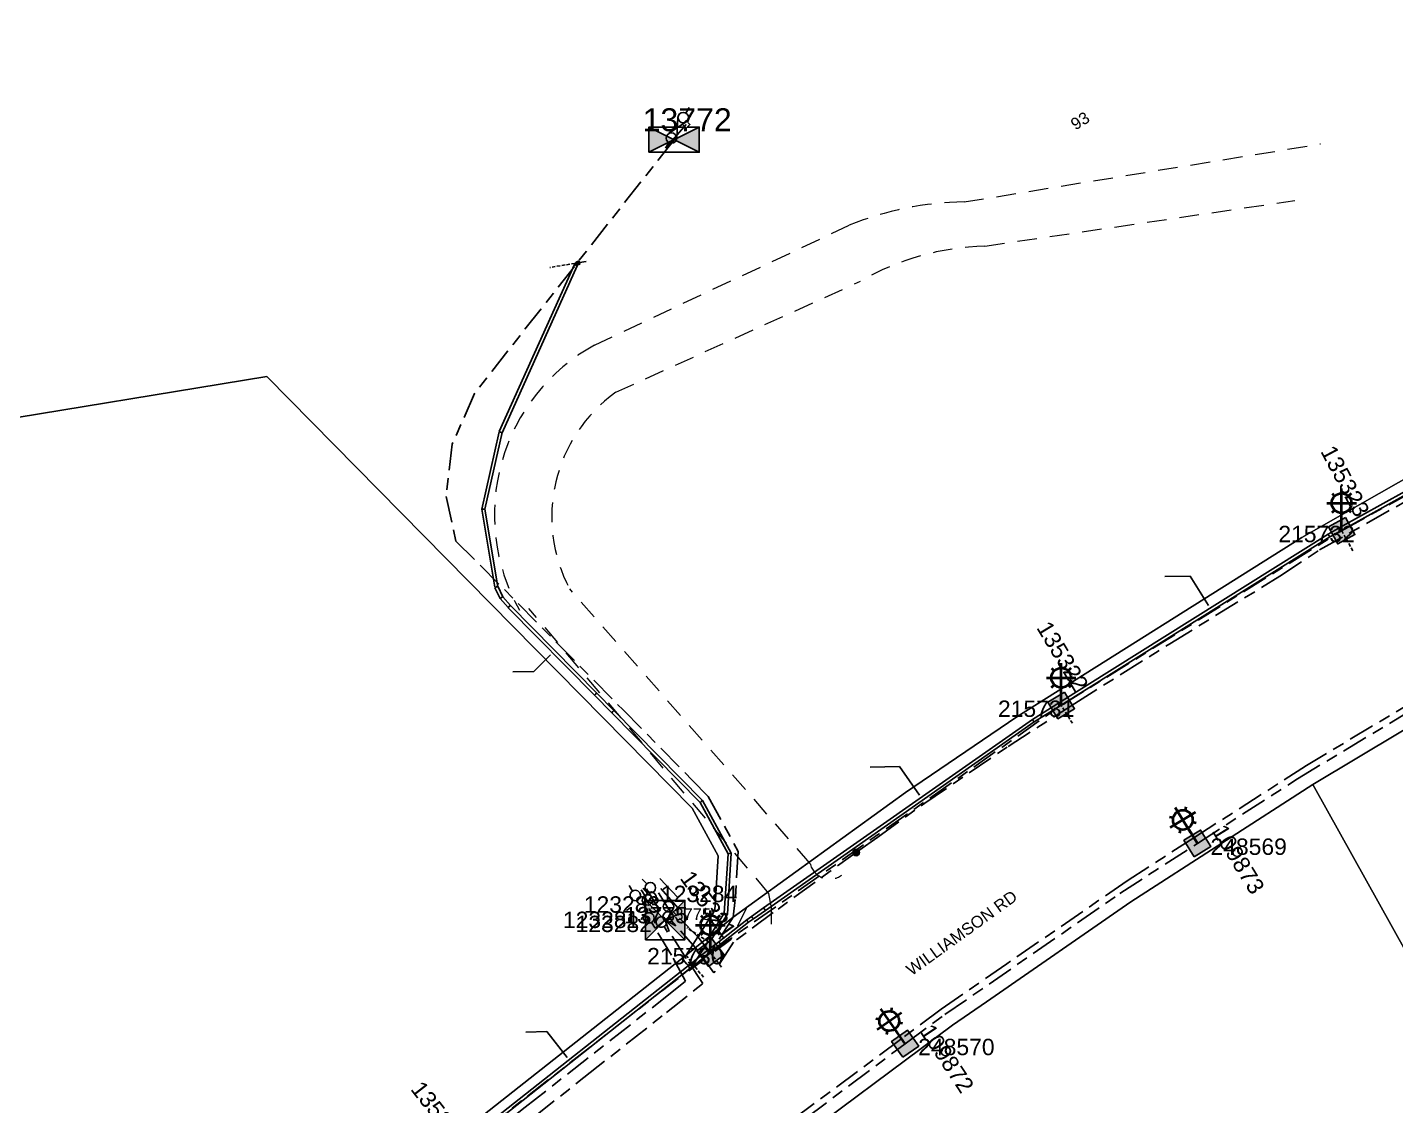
# Model space of a CAD drawing. Header units: metres. Extents: x 300847 to 302995, y 6235779 to 6237713.
# Drawn here: x 302286.1 to 302494.9, y 6237056.1 to 6237220.6 of the extents above; entities that cross this region are included whole.
import ezdxf
from ezdxf.enums import TextEntityAlignment as Align

# ---------------------------------------------------------------- set-up
doc = ezdxf.new("R2010")
doc.units = ezdxf.units.M
for name, pattern in [('Cable Exist UG', [8.2, 4, -1.2, 1.8, -1.2]), ('Dash', [5, 3, -2]), ('DASHED', [0.75, 0.5, -0.25])]:
    doc.linetypes.add(name, pattern=pattern)
doc.layers.get('0').update_dxf_attribs({"color": 6})
for name, color, linetype, lineweight in [('Cadastre Developer_SP_EXT', 9, 'Continuous', 5), ('Cadastre Land Parcels_SP_EXT', 9, 'Continuous', 5), ('Cadastre Roads_SP_EXT', 9, 'Continuous', 5)]:
    doc.layers.add(name, color=color, linetype=linetype, lineweight=lineweight)
for name, color, linetype in [('Duct_SP_EXT', 7, 'Continuous'), ('Equip_HV_EXT', 7, 'Continuous'), ('Equip_LV_EXT', 7, 'Continuous'), ('Equip_SP_SL_EXT', 7, 'Continuous'), ('Mains_HV_EXT', 7, 'Continuous'), ('Mains_SL_EXT', 7, 'Continuous'), ('Services_SP_EXT', 7, 'Continuous'), ('Sub_SP_EXT', 7, 'Continuous'), ('SupportsUG_SP_LV_SL_EXT', 7, 'Continuous'), ('Trench_SP_EXT', 7, 'Continuous')]:
    doc.layers.add(name, color=color, linetype=linetype)
doc.layers.add('UNKNOWN_FEATURES', color=1, linetype='DASHED', plot=False)
doc.styles.add('COLUMN_LABEL', font='arial.ttf')
doc.styles.add('iecARIAL', font='arial.ttf', dxfattribs={"height": 2})
doc.styles.add('POLE_LABEL', font='arial.ttf')
doc.styles.get("Standard").update_dxf_attribs({"font": 'arial.ttf'})
doc.styles.add('SWITCH_LABEL', font='arial.ttf', dxfattribs={"height": 2.5})

# ---------------------------------------------------------------- blocks, each defined once
blk = doc.blocks.new('SUB_PADMOUNT_EXT')
for points in [[(0, 0), (-3.84, 1.92), (-3.84, -1.92)], [(0, 0), (3.84, 1.92), (3.84, -1.92)]]:
    blk.add_hatch(color=256).paths.add_polyline_path(points)
for p, q in [((3.84, 1.92), (-3.84, -1.92)), ((-3.84, 1.92), (3.84, -1.92))]:
    blk.add_line(p, q)
blk.add_lwpolyline([(-3.84, -1.92), (3.84, -1.92), (3.84, 1.92), (-3.84, 1.92)], close=True)
for tag, height, flags, p in [('ASSET_NUM', 3.5, 8, (2, 2)), ('STREET_CODE', 0.2, 9, (1.5, 0)), ('CONSTRUCTED_VOLTAGE', 0.2, 9, (1.5, -0.2)), ('OPERATING_VOLTAGE', 0.2, 9, (1.5, -0.6)), ('ORIENTATION', 0.2, 9, (1.5, -0.8)), ('OWNED_BY', 0.2, 9, (1.5, -1)), ('OPERATED_BY', 0.2, 9, (1.5, -1.2)), ('SECONDARY_VOLTAGE', 0.2, 9, (1.5, -1.6)), ('STATE', 0.2, 9, (1.5, -1.8)), ('NO_PHASES', 0.2, 9, (1.5, -0.4)), ('MAINTAINED_BY', 0.2, 9, (1.5, -1.4)), ('PARENT', 0.2, 9, (1.5, -2)), ('SUBSTATION_TYPE', 0.2, 9, (1.5, -2.2)), ('STREETNAME', 0.2, 9, (1.5, -3)), ('SUBURB', 0.2, 9, (1.5, -3.2)), ('Z', 0.2, 1, (1.5, -3.6)), ('USAGE', 0.2, 9, (1.5, -2.4)), ('LEGEND', 0.2, 9, (1.5, -2.6)), ('LOCATION', 0.2, 9, (1.5, -2.8)), ('NOTES', 0.2, 9, (1.5, -3.4))]:
    blk.add_attdef(tag, text='', height=height, dxfattribs=dict(flags=flags)).set_placement(p, align=Align.MIDDLE_LEFT)
blk = doc.blocks.new('COLUMN_EXT')
blk.add_hatch(color=256).paths.add_polyline_path([(-1.49, 1.48), (-1.49, -1.49), (1.48, -1.49), (1.48, 1.48)])
blk.add_lwpolyline([(-1.49, -1.49), (1.48, -1.49), (1.48, 1.48), (-1.49, 1.48)], close=True)
for tag, height, style, flags, p in [('ASSET_NUM', 2.5, 'COLUMN_LABEL', 8, (2, 2)), ('STRUCTURE_PLANT_NUMBER', 0.2, 'POLE_LABEL', 9, (1.81, 0.03)), ('STREET_CODE', 0.2, 'COLUMN_LABEL', 9, (1.81, -0.2))]:
    blk.add_attdef(tag, text='', height=height, dxfattribs=dict(style=style, flags=flags)).set_placement(p, align=Align.MIDDLE_LEFT)
at = {"flags": 9}
for tag, p in [('COLUMN_TYPE', (1.81, -0.4)), ('OWNED_BY', (1.81, -0.6)), ('STATE', (1.81, -0.8)), ('USAGE', (1.81, -1)), ('STREETNAME', (1.81, -1.6)), ('SUBURB', (1.81, -1.8)), ('LEGEND', (1.81, -1.2)), ('LOCATION', (1.81, -1.4)), ('NOTES', (1.81, -2))]:
    blk.add_attdef(tag, text='', height=0.2, dxfattribs=at).set_placement(p, align=Align.MIDDLE_LEFT)
at = {"flags": 1}
blk.add_attdef('Z', (1.81, -2.35), '', height=0.2, dxfattribs=at)
blk = doc.blocks.new('SL_LANTERN_EXT')
at = {"lineweight": 40}
for p, q in [((0, 1.97), (0, 6.47)), ((-2.25, 4.22), (2.25, 4.22)), ((-1.46, 5.68), (-1.06, 5.28)), ((1.46, 5.68), (1.06, 5.28)), ((-1.46, 2.76), (-1.06, 3.16)), ((0, 0), (0, 2.72)), ((1.46, 2.76), (1.06, 3.16))]:
    blk.add_line(p, q, dxfattribs=at)
blk.add_circle((0, 4.22), 1.5, dxfattribs=at)
at = {"style": 'iecARIAL', "flags": 8}
blk.add_attdef('ASSET_NUM', (1.5, 1.5), '', height=2.5, dxfattribs=at)
for tag, p, height, flags in [('OPERATING_VOLTAGE', (0.98, -1.65), 0.2, 9), ('ORIENTATION', (0.98, -1.85), 0.2, 9), ('OWNED_BY', (0.98, -2.05), 0.2, 9), ('STATE', (0.98, -2.25), 0.2, 9), ('CONSTRUCTED_VOLTAGE', (0.98, -0.65), 0.2, 9), ('CONTROL_TYPE', (0.98, -0.85), 0.2, 9), ('LANTERN_PURPOSE', (0.98, -1.05), 0.2, 9), ('LANTERN_TYPE', (0.98, -1.25), 0.2, 9), ('NO_PHASES', (0.98, -1.45), 0.2, 9), ('LNUMBER', (2.18, -3.25), 2.5, 8), ('USAGE', (0.98, -2.45), 0.2, 9), ('CEXIST', (0.98, -2.65), 0.2, 9), ('CNEW', (0.98, -2.85), 0.2, 9), ('CNUMBER', (0.98, -3.05), 0.2, 9), ('CREMOVE', (0.98, -3.25), 0.2, 9), ('CREPLACE', (0.98, -3.45), 0.2, 9), ('LKINGHEIGHT', (0.98, -3.65), 0.2, 9), ('LBRACKET', (0.98, -3.85), 0.2, 9), ('LBRACKETVOCAB', (0.98, -4.05), 0.2, 9), ('LCATEGORY', (0.98, -4.25), 0.2, 9), ('LCHARGE1', (0.98, -4.45), 0.2, 9), ('LCHARGE1PERCENT', (0.98, -4.65), 0.2, 9), ('LCHARGE2', (0.98, -4.85), 0.2, 9), ('LCHARGE2PERCENT', (0.98, -5.05), 0.2, 9), ('LCHARGE3', (0.98, -5.25), 0.2, 9), ('LCHARGE3PERCENT', (0.98, -5.45), 0.2, 9), ('LEXIST', (0.98, -5.65), 0.2, 9), ('LLAMP', (0.98, -5.85), 0.2, 9), ('LLAMPVOCAB', (0.98, -6.05), 0.2, 9), ('LMAST', (0.98, -6.25), 0.2, 9), ('LMASTVOCAB', (0.98, -6.45), 0.2, 9), ('LNEW', (0.98, -6.65), 0.2, 9), ('LANTNUMBER', (0.98, -6.85), 0.2, 9), ('LOUTREACH', (0.98, -7.25), 0.2, 9), ('LOUTREACHVOCAB', (0.98, -7.45), 0.2, 9), ('LRATECODE', (0.98, -7.65), 0.2, 9), ('LREMOVE', (0.98, -7.85), 0.2, 9), ('LREPLACE', (0.98, -8.05), 0.2, 9), ('LTYPE', (0.98, -8.25), 0.2, 9), ('LTYPEVOCAB', (0.98, -8.45), 0.2, 9), ('STREETNAME', (0.98, -9.25), 0.2, 9), ('SUBURB', (0.98, -9.45), 0.2, 1), ('LEGEND', (0.98, -8.65), 0.2, 9), ('LOCATION', (0.98, -8.85), 0.2, 9), ('NOTES', (0.98, -9.05), 0.2, 9)]:
    blk.add_attdef(tag, p, '', height=height, dxfattribs=dict(flags=flags))
blk = doc.blocks.new('CCP_EXT')
at = {"flags": 9}
for tag, p in [('STATE', (0, -1.8)), ('NOTES', (0, -2))]:
    blk.add_attdef(tag, text='', height=0.2, dxfattribs=at).set_placement(p, align=Align.MIDDLE_LEFT)
blk.add_wipeout([(0, 0.57), (0.57, 0), (0, -0.57), (-0.57, 0)])
blk.add_lwpolyline([(-0.57, 0), (0, 0.57), (0.57, 0), (0, -0.57), (-0.57, 0)])
at = {"flags": 1}
blk.add_attdef('Z', (0, 0), '', height=0.2, dxfattribs=at)
at = {"flags": 9}
for tag, p in [('CCP_TYPE', (0, 0)), ('CONSTRUCTED_VOLTAGE', (0, -0.2)), ('OPERATING_VOLTAGE', (0, -0.6)), ('ORIENTATION', (0, -0.8)), ('OWNED_BY', (0, -1)), ('NO_PHASES', (0, -0.4)), ('USAGE', (0, -1.2)), ('LEGEND', (0, -1.4)), ('LIFE_SUPPORT', (0, -1.6))]:
    blk.add_attdef(tag, text='', height=0.2, dxfattribs=at).set_placement(p, align=Align.MIDDLE_LEFT)
blk = doc.blocks.new('LV_UG_DFUSE_CLOSED_EXT')
for points in [[(1, 0), (0, 0)], [(5.04, 0.73), (2.16, -0.72)], [(5.05, -0.71), (2.16, 0.72)], [(6.2, 0.01), (7.2, 0.01)]]:
    blk.add_lwpolyline(points)
for centre in [(1.8, 0), (5.4, 0.01)]:
    blk.add_circle(centre, 0.8)
at = {"flags": 9}
for tag, p in [('ACTUAL_STATUS', (0, 0)), ('CONSTRUCTED_VOLTAGE', (0, -0.2)), ('OPERATING_VOLTAGE', (0, -0.6)), ('ORIENTATION', (0, -0.8)), ('STATE', (0, -1)), ('SWITCH_TYPE', (0, -1.2)), ('NO_PHASES', (0, -0.4)), ('USAGE', (0, -1.4)), ('NOTES', (0, -1.6))]:
    blk.add_attdef(tag, text='', height=0.2, dxfattribs=at).set_placement(p, align=Align.MIDDLE_LEFT)
at = {"flags": 1}
blk.add_attdef('Z', (0, 0), '', height=0.2, dxfattribs=at)
blk = doc.blocks.new('SWG_HOLEC_SU_EXT')
blk.add_line((1.8, -2), (5.8, -2))
for points in [[(1, 0), (0, 0)], [(6.6, 0), (7.6, 0)]]:
    blk.add_lwpolyline(points)
for points in [[(1.8, -0.8, 1), (1.8, 0.8, 1)], [(5.8, -0.8, 1), (5.8, 0.8, 1)]]:
    blk.add_lwpolyline(points, format="xyb", close=True)
at = {"style": 'SWITCH_LABEL', "flags": 8}
blk.add_attdef('ASSET_NUM', text='', height=2.5, rotation=179.9544, dxfattribs=at).set_placement((-2.4, 0), align=Align.MIDDLE_LEFT)
at = {"flags": 1}
blk.add_attdef('Z', (0, 0), '', height=0.2, dxfattribs=at)
at = {"flags": 9}
for tag, p in [('ACTUAL_STATUS', (0, -0.4)), ('CONSTRUCTED_VOLTAGE', (0, -0.6)), ('OPERATING_VOLTAGE', (0, -1)), ('ORIENTATION', (0, -1.2)), ('OWNED_BY', (0, -1.4)), ('STATE', (0, -1.8)), ('SWITCH_TYPE', (0, -2)), ('NO_PHASES', (0, -0.8)), ('PARENT', (0, -1.6)), ('STREETNAME', (0, -2.6)), ('SUBURB', (0, -2.8)), ('USAGE', (0, -2.2)), ('LOCATION', (0, -2.4)), ('NOTES', (0, -3))]:
    blk.add_attdef(tag, text='', height=0.2, dxfattribs=at).set_placement(p, align=Align.MIDDLE_LEFT)
at = {"style": 'SWITCH_LABEL', "flags": 9}
blk.add_attdef('STREET_CODE', text='', height=0.2, dxfattribs=at).set_placement((0, -0.2), align=Align.MIDDLE_LEFT)
blk = doc.blocks.new('SWITCHING_STATION_EXT')
blk.add_hatch(color=256).paths.add_polyline_path([(-3, 3), (-3, -3), (0, 0)])
h = blk.add_hatch(color=256)
h.paths.add_polyline_path([(0, 0), (3, -3), (3, 3)])
h.paths.add_polyline_path([(3.59, -1.15), (4.63, -1.15), (4.63, -0.85), (3.59, -0.85)], flags=9)
h.paths.add_polyline_path([(3.59, -0.95), (4.83, -0.95), (4.83, -0.65), (3.59, -0.65)], flags=9)
h.paths.add_polyline_path([(3.59, -0.75), (4.63, -0.75), (4.63, -0.45), (3.59, -0.45)], flags=9)
h.paths.add_polyline_path([(3.59, -0.55), (4.83, -0.55), (4.83, -0.25), (3.59, -0.25)], flags=9)
h.paths.add_polyline_path([(3.59, -0.35), (5.69, -0.35), (5.69, -0.05), (3.59, -0.05)], flags=9)
for p, q in [((-3, 3), (3, -3)), ((-3, -3), (3, 3)), ((-2.4, 2.33), (-2.4, 2.33, 0)), ((2.33, 2.33), (2.33, 2.33, 0))]:
    blk.add_line(p, q)
blk.add_lwpolyline([(-3, 3), (3, 3), (3, -3), (-3, -3)], close=True)
for tag, height, flags, p in [('ASSET_NUM', 2.5, 8, (3.46, 2)), ('STREET_CODE', 0.2, 9, (1.5, 0)), ('CONSTRUCTED_VOLTAGE', 0.2, 9, (1.5, -0.2)), ('OPERATING_VOLTAGE', 0.2, 9, (1.5, -0.6)), ('OPERATED_BY', 0.2, 9, (1.5, -0.8)), ('ORIENTATION', 0.2, 9, (1.5, -1.2)), ('OWNED_BY', 0.2, 9, (1.5, -1.4)), ('STATE', 0.2, 9, (1.5, -1.6)), ('NO_PHASES', 0.2, 9, (1.5, -0.4)), ('MAINTAINED_BY', 0.2, 9, (1.5, -1)), ('PARENT', 0.2, 9, (1.5, -1.8)), ('USAGE', 0.2, 9, (1.5, -2)), ('SITE_TYPE', 0.2, 9, (1.5, -2.6)), ('STREETNAME', 0.2, 9, (1.5, -2.8)), ('SUBURB', 0.2, 9, (1.5, -3)), ('Z', 0.2, 1, (1.5, -3.4)), ('LEGEND', 0.2, 9, (1.5, -2.2)), ('LOCATION', 0.2, 9, (1.5, -2.4)), ('NOTES', 0.2, 9, (1.5, -3.2))]:
    blk.add_attdef(tag, text='', height=height, dxfattribs=dict(flags=flags)).set_placement(p, align=Align.MIDDLE_LEFT)
blk = doc.blocks.new('CONNECTOR_NODE_EXT')
h = blk.add_hatch(color=256)
edge = h.paths.add_edge_path()
edge.add_arc((0, 0), 0.5, 0, 360)
blk.add_circle((0, 0), 0.5)
at = {"flags": 1}
blk.add_attdef('Z', (0, 0), '', height=0.2, dxfattribs=at)
at = {"flags": 9}
for tag, p in [('CONNECTOR_TYPE', (0, 0)), ('CONSTRUCTED_VOLTAGE', (0, -0.2)), ('OPERATING_VOLTAGE', (0, -0.6)), ('ORIENTATION', (0, -0.8)), ('SUBTYPE', (0, -1)), ('NO_PHASES', (0, -0.4)), ('USAGE', (0, -1.2)), ('NOTES', (0, -1.4))]:
    blk.add_attdef(tag, text='', height=0.2, dxfattribs=at).set_placement(p, align=Align.MIDDLE_LEFT)

msp = doc.modelspace()

# ---------------------------------------------------------------- linework, layer by layer
at = {"layer": 'Cadastre Developer_SP_EXT', "linetype": 'Dash'}
for points in [[(302429.07, 6237193.96), (302483.45, 6237202.82)], [(302432.23, 6237187.23), (302479.5, 6237194.17)], [(302372.63, 6237172.11), (302411.52, 6237190.41)], [(302375.9, 6237164.92), (302413.23, 6237181.86)], [(302405.56, 6237093.03), (302368.86, 6237134.91)], [(302399.66, 6237083.78), (302399.68, 6237086.24), (302399.23, 6237088.46), (302362.65, 6237131.92)], [(302395.79, 6237086.14), (302393.45, 6237081.37)], [(302393.45, 6237081.37), (302382.88, 6237073.49)]]:
    msp.add_lwpolyline(points, dxfattribs=at)
for points in [[(302411.52, 6237190.41, -0.093348), (302429.07, 6237193.96)], [(302413.23, 6237181.86, -0.123949), (302432.23, 6237187.23)], [(302361.2, 6237131.68, -0.417112), (302372.63, 6237172.11)], [(302368.86, 6237134.91, -0.375623), (302375.9, 6237164.92)], [(302410.37, 6237091.25, -0.547155), (302405.56, 6237093.03)]]:
    msp.add_lwpolyline(points, format="xyb", dxfattribs=at)
at = {"layer": 'Cadastre Land Parcels_SP_EXT', "linetype": 'Continuous'}
for points in [[(302277.35, 6237159.9), (302322.65, 6237167.31), (302387.57, 6237101.46), (302391.54, 6237094.17), (302391.02, 6237085.88), (302386.66, 6237079.03), (302393.83, 6237084.85), (302420.11, 6237103.84), (302437.09, 6237115.42), (302480.59, 6237142.78), (302516.33, 6237163.08), (302530.37, 6237170.69), (302555.52, 6237183.07), (302549.16, 6237196.21), (302564.9, 6237219.8), (302568.12, 6237234.91), (302569.2, 6237263.46), (302556.91, 6237292.06), (302539.52, 6237331.28), (302532.66, 6237355.43), (302532.66, 6237355.43), (302511.59, 6237355.87), (302322.45, 6237359.83), (302240.82, 6237383.71)], [(302285.37, 6237006.69), (302286.75, 6237006.7), (302288.12, 6237006.79), (302289.49, 6237006.96), (302290.85, 6237007.19), (302292.19, 6237007.49), (302293.51, 6237007.86), (302294.82, 6237008.3), (302296.1, 6237008.81), (302297.35, 6237009.39), (302298.57, 6237010.03), (302299.75, 6237010.73), (302300.9, 6237011.5), (302302, 6237012.32), (302386.66, 6237079.03), (302386.66, 6237079.03), (302391.02, 6237085.88), (302391.54, 6237094.17), (302387.57, 6237101.46), (302322.65, 6237167.31), (302277.35, 6237159.9)]]:
    msp.add_lwpolyline(points, dxfattribs=at)
for points in [[(302551.04, 6237131.58), (302535.96, 6237136.05), (302508.87, 6237120.98), (302482.27, 6237105.06), (302506.58, 6237061.41), (302570.35, 6237096.91), (302551.04, 6237131.58)], [(302506.58, 6237061.41), (302482.27, 6237105.06), (302454.48, 6237087.15), (302432.48, 6237071.92), (302427.3, 6237068.33), (302400.76, 6237048.62), (302374.88, 6237028.04), (302352.25, 6237008.78), (302454.49, 6236889.72), (302484.7, 6236913.81), (302521.29, 6236941.39), (302558.67, 6236967.87), (302542.48, 6236996.95), (302526.56, 6237025.53), (302506.58, 6237061.41)]]:
    msp.add_lwpolyline(points, close=True, dxfattribs=at)
at = {"layer": 'Cadastre Roads_SP_EXT', "linetype": 'Continuous'}
msp.add_lwpolyline([(302535.96, 6237136.05), (302526.64, 6237148.89), (302516.33, 6237163.08), (302480.59, 6237142.78), (302437.09, 6237115.42), (302420.11, 6237103.84), (302393.83, 6237084.85), (302386.66, 6237079.03), (302302, 6237012.32), (302312.94, 6236999.65), (302325.83, 6236984.71), (302349.75, 6237006.64), (302352.25, 6237008.78), (302374.88, 6237028.04), (302400.76, 6237048.62), (302427.3, 6237068.33), (302432.48, 6237071.92), (302454.48, 6237087.15), (302482.27, 6237105.06), (302508.87, 6237120.98), (302535.96, 6237136.05)], close=True, dxfattribs=at)
at = {"layer": 'Duct_SP_EXT'}
for p, q in [((302358.11, 6237158.95), (302369.6, 6237184.44)), ((302369.6, 6237184.44), (302369.72, 6237184.64)), ((302369.6, 6237184.44), (302369.81, 6237184.33)), ((302369.72, 6237184.64), (302369.84, 6237184.75)), ((302369.72, 6237184.64), (302369.9, 6237184.49)), ((302370.02, 6237184.22), (302369.81, 6237184.33)), ((302369.84, 6237184.75), (302369.95, 6237184.82)), ((302369.84, 6237184.75), (302369.99, 6237184.56)), ((302370.09, 6237184.33), (302369.9, 6237184.49)), ((302369.95, 6237184.82), (302370.06, 6237184.89)), ((302369.95, 6237184.82), (302370.07, 6237184.62)), ((302370.14, 6237184.38), (302369.99, 6237184.56)), ((302370.02, 6237184.22), (302370.09, 6237184.33)), ((302370.06, 6237184.89), (302370.21, 6237184.91)), ((302370.06, 6237184.89), (302370.15, 6237184.66)), ((302370.2, 6237184.42), (302370.07, 6237184.62)), ((302370.09, 6237184.33), (302370.14, 6237184.38)), ((302370.14, 6237184.38), (302370.2, 6237184.42)), ((302370.23, 6237184.43), (302370.15, 6237184.66)), ((302370.2, 6237184.42), (302370.23, 6237184.43)), ((302370.21, 6237184.91), (302370.33, 6237184.94)), ((302370.21, 6237184.91), (302370.25, 6237184.68)), ((302370.23, 6237184.43), (302370.28, 6237184.44)), ((302370.28, 6237184.44), (302370.25, 6237184.68)), ((302370.28, 6237184.44), (302370.41, 6237184.46)), ((302370.33, 6237184.94), (302370.37, 6237184.7)), ((302370.41, 6237184.46), (302370.37, 6237184.7)), ((302358.54, 6237158.75), (302370.02, 6237184.22)), ((302517.21, 6237161.38), (302486.4, 6237144.27)), ((302517.45, 6237160.96), (302486.64, 6237143.85)), ((302355.43, 6237147.1), (302358.09, 6237158.9)), ((302355.92, 6237147.08), (302358.56, 6237158.8)), ((302358.09, 6237158.9), (302358.32, 6237158.85)), ((302358.11, 6237158.95), (302358.32, 6237158.85)), ((302358.56, 6237158.8), (302358.32, 6237158.85)), ((302358.54, 6237158.75), (302358.32, 6237158.85)), ((302357.44, 6237135.17), (302355.43, 6237147.1)), ((302355.43, 6237147.1), (302355.68, 6237147.09)), ((302355.92, 6237147.08), (302355.68, 6237147.09)), ((302357.91, 6237135.25), (302355.92, 6237147.08)), ((302484.6, 6237143.27), (302443.59, 6237117.59)), ((302484.85, 6237142.85), (302443.84, 6237117.18)), ((302486.4, 6237144.27), (302484.6, 6237143.27)), ((302484.6, 6237143.27), (302484.73, 6237143.06)), ((302484.85, 6237142.85), (302484.73, 6237143.06)), ((302486.64, 6237143.85), (302484.85, 6237142.85)), ((302486.4, 6237144.27), (302486.52, 6237144.06)), ((302486.4, 6237144.27), (302486.52, 6237144.06)), ((302486.64, 6237143.85), (302486.52, 6237144.06)), ((302486.64, 6237143.85), (302486.52, 6237144.06)), ((302357.44, 6237135.17), (302357.67, 6237135.21)), ((302357.46, 6237135.1), (302357.67, 6237135.21)), ((302358.27, 6237133.46), (302357.46, 6237135.1)), ((302357.89, 6237135.31), (302357.67, 6237135.21)), ((302357.91, 6237135.25), (302357.67, 6237135.21)), ((302358.68, 6237133.72), (302357.89, 6237135.31)), ((302358.27, 6237133.46), (302358.48, 6237133.59)), ((302359.46, 6237132.06), (302358.27, 6237133.46)), ((302358.68, 6237133.72), (302358.48, 6237133.59)), ((302359.82, 6237132.37), (302358.68, 6237133.72)), ((302359.46, 6237132.06), (302359.64, 6237132.21)), ((302359.47, 6237132.04), (302359.64, 6237132.21)), ((302359.81, 6237132.38), (302359.64, 6237132.21)), ((302359.82, 6237132.37), (302359.64, 6237132.21)), ((302372.98, 6237119.02), (302359.81, 6237132.38)), ((302372.64, 6237118.69), (302359.47, 6237132.04)), ((302372.64, 6237118.69), (302372.81, 6237118.86)), ((302375.27, 6237116.02), (302372.64, 6237118.69)), ((302372.98, 6237119.02), (302372.81, 6237118.86)), ((302375.61, 6237116.35), (302372.98, 6237119.02)), ((302443.59, 6237117.59), (302439.47, 6237115.01)), ((302443.59, 6237117.59), (302443.71, 6237117.38)), ((302443.59, 6237117.59), (302443.71, 6237117.38)), ((302375.27, 6237116.02), (302375.44, 6237116.19)), ((302388.76, 6237102.34), (302375.27, 6237116.02)), ((302375.61, 6237116.35), (302375.44, 6237116.19)), ((302389.15, 6237102.63), (302375.61, 6237116.35)), ((302443.84, 6237117.18), (302439.73, 6237114.61)), ((302443.84, 6237117.18), (302443.71, 6237117.38)), ((302443.84, 6237117.18), (302443.71, 6237117.38)), ((302439.47, 6237115.01), (302398.45, 6237086.24)), ((302439.73, 6237114.61), (302398.73, 6237085.85)), ((302439.47, 6237115.01), (302439.6, 6237114.81)), ((302439.73, 6237114.61), (302439.6, 6237114.81)), ((302388.76, 6237102.34), (302388.95, 6237102.48)), ((302393.02, 6237094.5), (302388.76, 6237102.34)), ((302389.15, 6237102.63), (302388.95, 6237102.48)), ((302393.51, 6237094.6), (302389.15, 6237102.63)), ((302392.93, 6237085.26), (302393.51, 6237094.6)), ((302393.02, 6237094.5), (302393.27, 6237094.55)), ((302393.51, 6237094.6), (302393.27, 6237094.55)), ((302392.46, 6237085.42), (302393.02, 6237094.5)), ((302398.45, 6237086.24), (302396.62, 6237084.94)), ((302398.45, 6237086.24), (302398.59, 6237086.04)), ((302389.8, 6237081.24), (302392.46, 6237085.42)), ((302390.21, 6237080.98), (302392.93, 6237085.26)), ((302395.87, 6237084.43), (302391.6, 6237081.06)), ((302392.46, 6237085.42), (302392.69, 6237085.34)), ((302392.93, 6237085.26), (302392.69, 6237085.34)), ((302396.62, 6237084.94), (302395.87, 6237084.43)), ((302395.87, 6237084.43), (302396.01, 6237084.23)), ((302396.15, 6237084.04), (302396.01, 6237084.23)), ((302396.9, 6237084.55), (302396.15, 6237084.04)), ((302396.62, 6237084.94), (302396.76, 6237084.74)), ((302396.9, 6237084.55), (302396.76, 6237084.74)), ((302398.73, 6237085.85), (302396.9, 6237084.55)), ((302398.73, 6237085.85), (302398.59, 6237086.04)), ((302396.15, 6237084.04), (302391.9, 6237080.69)), ((302389.8, 6237081.24), (302390, 6237081.11)), ((302391.6, 6237081.06), (302389.99, 6237079.82)), ((302390.21, 6237080.98), (302390, 6237081.11)), ((302391.9, 6237080.69), (302390.29, 6237079.44)), ((302391.6, 6237081.06), (302391.75, 6237080.87)), ((302391.9, 6237080.69), (302391.75, 6237080.87)), ((302387.7, 6237077.99), (302386.93, 6237077.38)), ((302389.99, 6237079.82), (302387.7, 6237077.99)), ((302387.7, 6237077.99), (302387.84, 6237077.8)), ((302387.99, 6237077.61), (302387.84, 6237077.8)), ((302390.29, 6237079.44), (302387.99, 6237077.61)), ((302389.99, 6237079.82), (302390.14, 6237079.63)), ((302389.99, 6237079.82), (302390.14, 6237079.63)), ((302390.29, 6237079.44), (302390.14, 6237079.63)), ((302390.29, 6237079.44), (302390.14, 6237079.63)), ((302386.93, 6237077.38), (302349.2, 6237047.65)), ((302387.22, 6237077), (302349.5, 6237047.27)), ((302386.93, 6237077.38), (302387.07, 6237077.19)), ((302386.93, 6237077.38), (302387.07, 6237077.19)), ((302387.22, 6237077), (302387.07, 6237077.19)), ((302387.22, 6237077), (302387.07, 6237077.19)), ((302387.99, 6237077.61), (302387.22, 6237077))]:
    msp.add_line(p, q, dxfattribs=at)
at = {"layer": 'Duct_SP_EXT', "linetype": 'Continuous'}
for points in [[(302459.67, 6237136.79), (302463.53, 6237136.87), (302466.34, 6237132.37)], [(302360.19, 6237122.25), (302363.37, 6237122.31), (302365.92, 6237124.83)], [(302414.71, 6237107.72), (302419.17, 6237107.81), (302422.22, 6237103.46)], [(302362.16, 6237067.29), (302365.36, 6237067.36), (302368.49, 6237063.39)]]:
    msp.add_lwpolyline(points, dxfattribs=at)
at = {"layer": 'Mains_HV_EXT', "linetype": 'Cable Exist UG'}
for points in [[(302412.97, 6237094.98), (302415.86, 6237097.04), (302423.07, 6237102.23), (302435.78, 6237110.89), (302445.94, 6237117.44), (302460.43, 6237126.55), (302477.23, 6237136.84), (302483.3, 6237140.87), (302505, 6237153.09), (302535.64, 6237169.76), (302569.83, 6237186.75), (302597.49, 6237199.17), (302633.29, 6237213.78), (302637.54, 6237215.3)], [(302384.79, 6237203.45), (302354.35, 6237164.75), (302350.94, 6237156.99), (302350.01, 6237149.01), (302351.5, 6237142.19), (302355.25, 6237138.51), (302377.01, 6237116.45), (302387.57, 6237105.74), (302390.01, 6237103.26), (302394.59, 6237094.84), (302394.13, 6237087.54), (302393.83, 6237084.85), (302390.33, 6237079.38), (302388.44, 6237081.83), (302385.18, 6237085.13), (302383.44, 6237084.39)], [(302568.98, 6237156.45), (302534.51, 6237138.67), (302505.28, 6237122.34), (302498.43, 6237118.23), (302481.28, 6237107.96), (302464.13, 6237096.94), (302453.91, 6237090.35), (302435.59, 6237077.72), (302425.55, 6237070.77), (302419.36, 6237066.17), (302398.93, 6237051), (302381.39, 6237037)], [(302412.97, 6237094.98), (302399.93, 6237085.55), (302393.84, 6237080.99), (302390.88, 6237076.35), (302388.4, 6237079.74), (302385.07, 6237083.51), (302383.44, 6237084.39)], [(302297.73, 6237006.26), (302300.76, 6237007.84), (302311.97, 6237016.35), (302322.89, 6237024.96), (302336.51, 6237035.69), (302347.43, 6237044.3), (302362.07, 6237055.83), (302384.21, 6237073.18), (302386.51, 6237075.04), (302384.39, 6237079.02), (302381.88, 6237083.17), (302383.44, 6237084.39)], [(302298.8, 6237004.55), (302302.01, 6237006.26), (302317.12, 6237017.87), (302345.34, 6237040.1), (302350.49, 6237044.16), (302371.04, 6237060.36), (302383.65, 6237070.29), (302389.16, 6237074.68), (302386.64, 6237078.53), (302384.06, 6237082.64), (302383.44, 6237084.39)]]:
    msp.add_lwpolyline(points, dxfattribs=at)
at = {"layer": 'Mains_SL_EXT', "linetype": 'Cable Exist UG'}
for points in [[(302486.66, 6237143.79), (302536.88, 6237171.4)], [(302443.87, 6237117.13), (302486.66, 6237143.79)], [(302464.65, 6237096.08), (302479.93, 6237105.93), (302505.75, 6237121.5)], [(302390.33, 6237079.38), (302443.87, 6237117.13)], [(302420.05, 6237065.52), (302426.13, 6237069.96), (302452.84, 6237088.45), (302464.65, 6237096.08)], [(302349.54, 6237047.41), (302390.33, 6237079.38)], [(302379.06, 6237033.92), (302398.27, 6237049.2), (302420.05, 6237065.52)]]:
    msp.add_lwpolyline(points, dxfattribs=at)
at = {"layer": 'Trench_SP_EXT', "linetype": 'Cable Exist UG'}
for points in [[(302370.37, 6237184.7), (302371.35, 6237184.86)], [(302387.71, 6237077.69), (302387.95, 6237077.88), (302388.08, 6237078.1), (302390, 6237081.11)], [(302386.02, 6237078.53), (302386.67, 6237077.7)]]:
    msp.add_lwpolyline(points, dxfattribs=at)
msp.add_lwpolyline([(302386.67, 6237077.7, 0.369886), (302387.71, 6237077.69)], format="xyb", dxfattribs=at)
at = {"layer": 'UNKNOWN_FEATURES'}
for points in [[(302370.37, 6237184.7), (302365.82, 6237183.96)], [(302486.67, 6237143.79), (302488.44, 6237140.6)], [(302443.71, 6237117.38), (302445.68, 6237114.24)], [(302390, 6237081.11), (302386.75, 6237083.18)], [(302386.64, 6237079.01), (302389.41, 6237075.47)], [(302390.33, 6237079.38), (302392.14, 6237077.09)]]:
    msp.add_lwpolyline(points, dxfattribs=at)

# ---------------------------------------------------------------- block references
at = {"layer": 'Equip_HV_EXT'}
msp.add_blockref('CONNECTOR_NODE_EXT', (302412.58, 6237094.7), dxfattribs=at)
ref = msp.add_blockref('SWG_HOLEC_SU_EXT', (302381.88, 6237083.17), dxfattribs=dict(at, rotation=121.1417767117952))
ref.add_attrib('ASSET_NUM', '123281', dxfattribs={"layer": '0', "height": 2.5, "style": 'SWITCH_LABEL'}).set_placement((302379.48, 6237084.42), align=Align.MIDDLE_RIGHT)
ref = msp.add_blockref('SWG_HOLEC_SU_EXT', (302385.07, 6237083.51), dxfattribs=dict(at, rotation=131.185924638634))
ref.add_attrib('ASSET_NUM', '123283', dxfattribs={"layer": '0', "height": 2.5, "style": 'SWITCH_LABEL'}).set_placement((302382.67, 6237084.76), align=Align.BOTTOM_RIGHT)
ref = msp.add_blockref('SWG_HOLEC_SU_EXT', (302385.18, 6237085.13), dxfattribs=dict(at, rotation=133.6636609757324))
ref.add_attrib('ASSET_NUM', '123284', dxfattribs={"layer": '0', "height": 2.5, "style": 'SWITCH_LABEL'}).set_placement((302382.78, 6237086.38), align=Align.BOTTOM_LEFT)
ref = msp.add_blockref('SWG_HOLEC_SU_EXT', (302383.81, 6237082.55), dxfattribs=dict(at, rotation=122.0053829535526))
ref.add_attrib('ASSET_NUM', '123282', dxfattribs={"layer": '0', "height": 2.5, "style": 'SWITCH_LABEL'}).set_placement((302381.41, 6237083.8), align=Align.MIDDLE_RIGHT)
at = {"layer": 'Equip_SP_SL_EXT'}
ref = msp.add_blockref('SL_LANTERN_EXT', (302486.66, 6237143.79), dxfattribs=at)
ref.add_attrib('ASSET_NUM', '135323', dxfattribs={"layer": '0', "height": 2.5, "rotation": 297.975, "style": 'iecARIAL'}).set_placement((302488.17, 6237145.29), align=Align.BOTTOM_RIGHT)
ref = msp.add_blockref('SL_LANTERN_EXT', (302443.87, 6237117.13), dxfattribs=at)
ref.add_attrib('ASSET_NUM', '135322', dxfattribs={"layer": '0', "height": 2.5, "rotation": 300.9763, "style": 'iecARIAL'}).set_placement((302445.37, 6237118.63), align=Align.BOTTOM_RIGHT)
ref = msp.add_blockref('SL_LANTERN_EXT', (302464.65, 6237096.08), dxfattribs=dict(at, rotation=31.7497742111429))
ref.add_attrib('ASSET_NUM', '109873', dxfattribs={"layer": '0', "height": 2.5, "rotation": 301.7137, "style": 'iecARIAL'}).set_placement((302466.15, 6237097.58), align=Align.BOTTOM_LEFT)
ref = msp.add_blockref('SL_LANTERN_EXT', (302390.33, 6237079.38), dxfattribs=at)
ref.add_attrib('ASSET_NUM', '135321', dxfattribs={"layer": '0', "height": 2.5, "rotation": 305.9783, "style": 'iecARIAL'}).set_placement((302391.83, 6237080.88), align=Align.BOTTOM_RIGHT)
ref = msp.add_blockref('SL_LANTERN_EXT', (302420.05, 6237065.52), dxfattribs=dict(at, rotation=34.93205437994801))
ref.add_attrib('ASSET_NUM', '109872', dxfattribs={"layer": '0', "height": 2.5, "rotation": 303.6163, "style": 'iecARIAL'}).set_placement((302421.55, 6237067.02), align=Align.BOTTOM_LEFT)
ref = msp.add_blockref('SL_LANTERN_EXT', (302349.54, 6237047.41), dxfattribs=at)
ref.add_attrib('ASSET_NUM', '135320', dxfattribs={"layer": '0', "height": 2.5, "rotation": 307.9791, "style": 'iecARIAL'}).set_placement((302351.05, 6237048.91), align=Align.BOTTOM_RIGHT)
at = {"layer": 'Sub_SP_EXT'}
ref = msp.add_blockref('SUB_PADMOUNT_EXT', (302384.79, 6237203.45), dxfattribs=at)
ref.add_attrib('ASSET_NUM', '13772', dxfattribs={"layer": '0', "height": 3.5}).set_placement((302386.79, 6237203.7), align=Align.BOTTOM_CENTER)
ref = msp.add_blockref('SWITCHING_STATION_EXT', (302383.44, 6237084.39), dxfattribs=at)
ref.add_attrib('ASSET_NUM', '13775', dxfattribs={"layer": '0', "height": 2.5}).set_placement((302386.9, 6237085.14), align=Align.MIDDLE_RIGHT)
ref = msp.add_blockref('SWITCHING_STATION_EXT', (302383.44, 6237084.39), dxfattribs=at)
ref.add_attrib('ASSET_NUM', '13775', dxfattribs={"layer": '0', "height": 2.5}).set_placement((302386.9, 6237085.14), align=Align.MIDDLE_RIGHT)
at = {"layer": 'SupportsUG_SP_LV_SL_EXT'}
ref = msp.add_blockref('COLUMN_EXT', (302486.66, 6237143.79), dxfattribs=dict(at, rotation=208.8972056803734))
ref.add_attrib('ASSET_NUM', '215732', dxfattribs={"layer": '0', "height": 2.5, "style": 'COLUMN_LABEL'}).set_placement((302488.66, 6237144.54), align=Align.TOP_RIGHT)
ref = msp.add_blockref('COLUMN_EXT', (302443.87, 6237117.13), dxfattribs=dict(at, rotation=210.8688989665093))
ref.add_attrib('ASSET_NUM', '215731', dxfattribs={"layer": '0', "height": 2.5, "style": 'COLUMN_LABEL'}).set_placement((302445.87, 6237117.88), align=Align.TOP_RIGHT)
ref = msp.add_blockref('COLUMN_EXT', (302464.65, 6237096.08), dxfattribs=dict(at, rotation=31.7497742111429))
ref.add_attrib('ASSET_NUM', '248569', dxfattribs={"layer": '0', "height": 2.5, "style": 'COLUMN_LABEL'}).set_placement((302466.65, 6237096.83), align=Align.TOP_LEFT)
ref = msp.add_blockref('COLUMN_EXT', (302390.33, 6237079.38), dxfattribs=dict(at, rotation=217.0591895525117))
ref.add_attrib('ASSET_NUM', '215730', dxfattribs={"layer": '0', "height": 2.5, "style": 'COLUMN_LABEL'}).set_placement((302392.33, 6237080.13), align=Align.TOP_RIGHT)
ref = msp.add_blockref('COLUMN_EXT', (302420.05, 6237065.52), dxfattribs=dict(at, rotation=34.93205437994801))
ref.add_attrib('ASSET_NUM', '248570', dxfattribs={"layer": '0', "height": 2.5, "style": 'COLUMN_LABEL'}).set_placement((302422.05, 6237066.27), align=Align.TOP_LEFT)

# ---------------------------------------------------------------- texts
at = {"layer": 'Cadastre Land Parcels_SP_EXT'}
msp.add_text('93', height=1.8, rotation=32.0474, dxfattribs=at).set_placement((302446.04, 6237204.84))
at = {"layer": 'Cadastre Roads_SP_EXT'}
msp.add_text('WILLIAMSON RD', height=1.8, rotation=35.8363, dxfattribs=at).set_placement((302421.05, 6237075.81))
at = {"layer": 'Sub_SP_EXT'}
msp.add_text('13775', height=1.8, dxfattribs=at).set_placement((302383.44, 6237084.39))

# ---------------------------------------------------------------- next in the draw order: block references
at = {"layer": 'Services_SP_EXT'}
msp.add_blockref('CCP_EXT', (302386.65, 6237205.8), dxfattribs=at)

# ---------------------------------------------------------------- next in the draw order: linework, layer by layer
msp.add_lwpolyline([(302386.65, 6237205.8), (302383.49, 6237202.15)], dxfattribs=at)

# ---------------------------------------------------------------- next in the draw order: block references
at = {"layer": 'Equip_LV_EXT', "rotation": 60.00000000000014}
msp.add_blockref('LV_UG_DFUSE_CLOSED_EXT', (302383.49, 6237202.15), dxfattribs=at)

doc.saveas('drawing.dxf')
